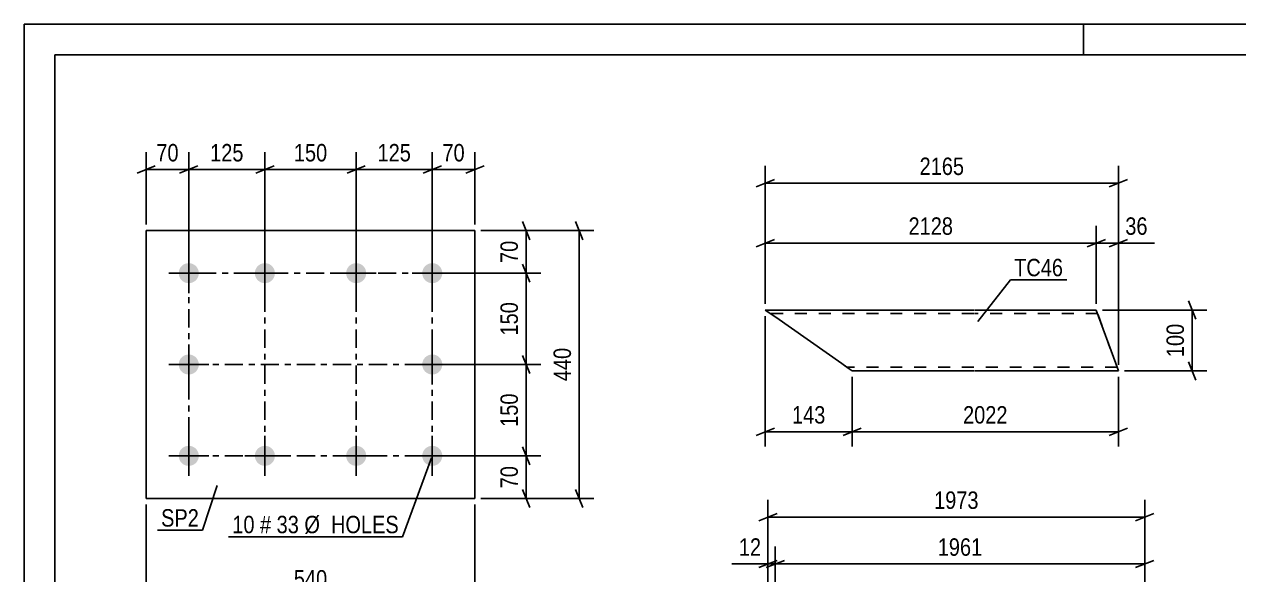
# Model space of a CAD drawing. Header units: millimetres. Extents: x 0 to 594, y 0 to 420.
# Drawn here: x 0 to 199.5, y 329.6 to 420 of the extents above; entities that cross this region are included whole.
import ezdxf

# ---------------------------------------------------------------- set-up
doc = ezdxf.new("R2010")
doc.units = ezdxf.units.MM
doc.linetypes.add('DXK_LINE_DOT2', pattern=[3.9198, 1.9599, -1.9599])
doc.linetypes.add('DXK_LINE_DOT3', pattern=[5.9187, 2.979, -0.9799, 0.9799, -0.9799])
doc.styles.add('Arial Narrow', font='ARIALN.TTF', dxfattribs={"height": 0.2})

# ---------------------------------------------------------------- blocks, each defined once
blk = doc.blocks.new('Unknown-389636845-1131 - 31973')
at = {"color": 5, "linetype": 'Continuous'}
for p, q in [((594, 420), (0, 420)), ((0, 420), (0, 0)), ((174, 415), (174, 420)), ((589, 415), (5, 415)), ((5, 415), (5, 5))]:
    blk.add_line(p, q, dxfattribs=at)
blk = doc.blocks.new('Part-389636845-4816 - 4814')
at = {"color": 2, "linetype": 'Continuous'}
for p, q in [((121.71, 373.08), (121.71, 373.08)), ((155.99, 373.08), (121.71, 373.08)), ((121.71, 373.08), (123.43, 371.88)), ((176.09, 373.08), (156.09, 373.08)), ((176.09, 373.08), (179.3, 364.28)), ((134.28, 364.28), (123.43, 371.88)), ((135.49, 363.43), (134.28, 364.28)), ((135.99, 363.08), (135.49, 363.43)), ((135.99, 363.08), (135.99, 363.08)), ((155.99, 363.08), (135.99, 363.08)), ((179.73, 363.08), (156.09, 363.08)), ((179.73, 363.08), (179.3, 364.28))]:
    blk.add_line(p, q, dxfattribs=at)
at = {"color": 7, "linetype": 'DXK_LINE_DOT2'}
for p, q in [((121.71, 373.08), (121.71, 373.08)), ((179.73, 363.08), (176.09, 373.08)), ((122.57, 372.48), (122.57, 372.48)), ((155.99, 372.48), (122.57, 372.48)), ((123.43, 371.88), (123.43, 371.88)), ((123.43, 371.88), (123.43, 371.88)), ((176.31, 372.48), (156.09, 372.48)), ((134.93, 363.82), (134.28, 364.28)), ((135.14, 363.68), (135.14, 363.68)), ((155.99, 363.68), (135.14, 363.68)), ((135.49, 363.43), (135.14, 363.68)), ((135.99, 363.08), (135.99, 363.08)), ((179.51, 363.68), (156.09, 363.68)), ((179.5, 363.73), (179.38, 364.05)), ((179.51, 363.68), (179.5, 363.73))]:
    blk.add_line(p, q, dxfattribs=at)
blk = doc.blocks.new('Part-389636845-5738 - 5732')
at = {"color": 2, "linetype": 'Continuous'}
for p, q in [((20.02, 342.13), (20.02, 386.13)), ((20.02, 386.13), (74.02, 386.13)), ((74.02, 386.13), (74.02, 342.13)), ((74.02, 342.13), (20.02, 342.13))]:
    blk.add_line(p, q, dxfattribs=at)
blk = doc.blocks.new('Bolt-389636845-5771 - 5732')
at = {"linetype": 'Continuous'}
for points in [[(27.02, 380.78, -1), (27.02, 377.48, -1)], [(39.52, 380.78, -1), (39.52, 377.48, -1)], [(54.52, 380.78, -1), (54.52, 377.48, -1)], [(67.02, 380.78, -1), (67.02, 377.48, -1)], [(27.02, 365.78, -1), (27.02, 362.48, -1)], [(67.02, 365.78, -1), (67.02, 362.48, -1)], [(27.02, 350.78, -1), (27.02, 347.48, -1)], [(39.52, 350.78, -1), (39.52, 347.48, -1)], [(54.52, 350.78, -1), (54.52, 347.48, -1)], [(67.02, 350.78, -1), (67.02, 347.48, -1)]]:
    blk.add_hatch(color=1, dxfattribs=at).paths.add_polyline_path(points)
at = {"color": 1, "linetype": 'Continuous'}
for p, q in [((27.02, 375.83), (27.02, 382.43)), ((39.52, 375.83), (39.52, 382.43)), ((54.52, 375.83), (54.52, 382.43)), ((67.02, 375.83), (67.02, 382.43)), ((23.72, 379.13), (30.32, 379.13)), ((36.22, 379.13), (42.82, 379.13)), ((51.22, 379.13), (57.82, 379.13)), ((63.72, 379.13), (70.32, 379.13)), ((27.02, 360.83), (27.02, 367.43)), ((67.02, 360.83), (67.02, 367.43)), ((23.72, 364.13), (30.32, 364.13)), ((63.72, 364.13), (70.32, 364.13)), ((27.02, 345.83), (27.02, 352.43)), ((39.52, 345.83), (39.52, 352.43)), ((54.52, 345.83), (54.52, 352.43)), ((67.02, 345.83), (67.02, 352.43)), ((23.72, 349.13), (30.32, 349.13)), ((36.22, 349.13), (42.82, 349.13)), ((51.22, 349.13), (57.82, 349.13)), ((63.72, 349.13), (70.32, 349.13))]:
    blk.add_line(p, q, dxfattribs=at)
blk = doc.blocks.new('Rectangle-389636845-5867 - 5732')
at = {"color": 1, "linetype": 'DXK_LINE_DOT3'}
blk.add_lwpolyline([(27.02, 349.13), (67.02, 349.13), (67.02, 379.13), (27.02, 379.13), (27.02, 349.13)], close=True, dxfattribs=at)
blk = doc.blocks.new('Line-389636845-5860 - 5732')
at = {"color": 1, "linetype": 'DXK_LINE_DOT3'}
blk.add_line((39.52, 349.13), (39.52, 379.13), dxfattribs=at)
blk = doc.blocks.new('Line-389636845-5853 - 5732')
at = {"color": 1, "linetype": 'DXK_LINE_DOT3'}
blk.add_line((54.52, 349.13), (54.52, 379.13), dxfattribs=at)
blk = doc.blocks.new('Line-389636845-5846 - 5732')
at = {"color": 1, "linetype": 'DXK_LINE_DOT3'}
blk.add_line((27.02, 364.13), (67.02, 364.13), dxfattribs=at)
blk = doc.blocks.new('StraightDimension-389636845-4838 - 4814')
at = {"color": 7, "linetype": 'Continuous'}
for p, q in [((177.09, 373.08), (194.24, 373.08)), ((191.24, 374.58), (192.44, 371.58)), ((191.84, 363.08), (191.84, 373.08)), ((180.73, 363.08), (194.24, 363.08)), ((192.44, 361.58), (191.24, 364.58))]:
    blk.add_line(p, q, dxfattribs=at)
at = {"color": 0}
blk.add_wipeout([(191.09, 371.43), (186.89, 371.43), (186.89, 364.74), (191.09, 364.74)], dxfattribs=at)
at = {"color": 3, "style": 'Arial Narrow'}
blk.add_text('100', height=2.863, rotation=90.0002, dxfattribs=at).set_placement((190.49, 365.34))
blk = doc.blocks.new('StraightDimension-389636845-17733 - 4814')
at = {"color": 7, "linetype": 'Continuous'}
for p, q in [((121.71, 374.08), (121.71, 396.75)), ((179.73, 364.08), (179.73, 396.75)), ((123.21, 394.5), (120.21, 393.3)), ((121.71, 393.9), (179.73, 393.9)), ((178.23, 393.3), (181.23, 394.5))]:
    blk.add_line(p, q, dxfattribs=at)
at = {"color": 0}
blk.add_wipeout([(154.98, 394.65), (154.98, 398.85), (146.47, 398.85), (146.47, 394.65)], dxfattribs=at)
at = {"color": 3, "style": 'Arial Narrow'}
blk.add_text('2165', height=2.863, dxfattribs=at).set_placement((147.07, 395.25))
blk = doc.blocks.new('StraightDimension-389636845-17646 - 4814')
at = {"color": 7, "linetype": 'Continuous'}
for p, q in [((121.71, 374.08), (121.71, 386.93)), ((176.09, 374.08), (176.09, 386.93)), ((123.21, 384.68), (120.21, 383.48)), ((121.71, 384.08), (176.09, 384.08)), ((174.59, 383.48), (177.59, 384.68))]:
    blk.add_line(p, q, dxfattribs=at)
at = {"color": 0}
blk.add_wipeout([(153.16, 384.83), (153.16, 389.03), (144.65, 389.03), (144.65, 384.83)], dxfattribs=at)
at = {"color": 3, "style": 'Arial Narrow'}
blk.add_text('2128', height=2.863, dxfattribs=at).set_placement((145.25, 385.43))
blk = doc.blocks.new('StraightDimension-389636845-17645 - 4814')
at = {"color": 7, "linetype": 'Continuous'}
for p, q in [((176.09, 374.08), (176.09, 386.93)), ((179.73, 364.08), (179.73, 386.93)), ((174.59, 383.48), (177.59, 384.68)), ((176.09, 384.08), (179.73, 384.08)), ((181.23, 384.68), (178.23, 383.48))]:
    blk.add_line(p, q, dxfattribs=at)
at = {"color": 0}
blk.add_wipeout([(185.11, 384.83), (185.11, 389.03), (180.26, 389.03), (180.26, 384.83)], dxfattribs=at)
at = {"color": 7, "linetype": 'Continuous'}
blk.add_line((179.73, 384.08), (185.64, 384.08), dxfattribs=at)
blk.add_line((179.73, 384.08), (185.64, 384.08), dxfattribs=at)
at = {"color": 3, "style": 'Arial Narrow'}
blk.add_text('36', height=2.863, dxfattribs=at).set_placement((180.86, 385.43))
blk = doc.blocks.new('StraightDimension-389636845-17689 - 4814')
at = {"color": 7, "linetype": 'Continuous'}
for p, q in [((135.99, 362.08), (135.99, 350.68)), ((179.73, 362.08), (179.73, 350.68)), ((137.49, 353.68), (134.49, 352.48)), ((178.23, 352.48), (181.23, 353.68)), ((135.99, 353.08), (179.73, 353.08))]:
    blk.add_line(p, q, dxfattribs=at)
at = {"color": 0}
blk.add_wipeout([(162.12, 353.83), (162.12, 358.03), (153.61, 358.03), (153.61, 353.83)], dxfattribs=at)
at = {"color": 3, "style": 'Arial Narrow'}
blk.add_text('2022', height=2.863, dxfattribs=at).set_placement((154.21, 354.43))
blk = doc.blocks.new('StraightDimension-389636845-17690 - 4814')
at = {"color": 7, "linetype": 'Continuous'}
for p, q in [((121.71, 372.08), (121.71, 350.68)), ((135.99, 362.08), (135.99, 350.68)), ((123.21, 353.68), (120.21, 352.48)), ((134.49, 352.48), (137.49, 353.68)), ((121.71, 353.08), (135.99, 353.08))]:
    blk.add_line(p, q, dxfattribs=at)
at = {"color": 0}
blk.add_wipeout([(132.19, 353.83), (132.19, 358.03), (125.51, 358.03), (125.51, 353.83)], dxfattribs=at)
at = {"color": 3, "style": 'Arial Narrow'}
blk.add_text('143', height=2.863, dxfattribs=at).set_placement((126.11, 354.43))
blk = doc.blocks.new('StraightDimension-389636845-2774 - 2629')
at = {"color": 7, "linetype": 'Continuous'}
for p, q in [((123.36, 322.07), (123.36, 334.22)), ((184.06, 322.07), (184.06, 334.22)), ((124.86, 331.97), (121.86, 330.77)), ((123.36, 331.37), (184.06, 331.37)), ((182.56, 330.77), (185.56, 331.97))]:
    blk.add_line(p, q, dxfattribs=at)
at = {"color": 0}
blk.add_wipeout([(157.97, 332.12), (157.97, 336.32), (149.45, 336.32), (149.45, 332.12)], dxfattribs=at)
at = {"color": 3, "style": 'Arial Narrow'}
blk.add_text('1961', height=2.863, dxfattribs=at).set_placement((150.05, 332.72))
blk = doc.blocks.new('StraightDimension-389636845-2775 - 2629')
at = {"color": 7, "linetype": 'Continuous'}
for p, q in [((122.16, 320.94), (122.16, 334.22)), ((123.36, 322.07), (123.36, 334.22)), ((120.66, 330.77), (123.66, 331.97)), ((124.86, 331.97), (121.86, 330.77)), ((122.16, 331.37), (123.36, 331.37))]:
    blk.add_line(p, q, dxfattribs=at)
at = {"color": 0}
blk.add_wipeout([(121.64, 332.12), (121.64, 336.32), (116.78, 336.32), (116.78, 332.12)], dxfattribs=at)
at = {"color": 7, "linetype": 'Continuous'}
blk.add_line((122.16, 331.37), (116.25, 331.37), dxfattribs=at)
blk.add_line((122.16, 331.37), (116.25, 331.37), dxfattribs=at)
at = {"color": 3, "style": 'Arial Narrow'}
blk.add_text('12', height=2.863, dxfattribs=at).set_placement((117.38, 332.72))
blk = doc.blocks.new('StraightDimension-389636845-2811 - 2629')
at = {"color": 7, "linetype": 'Continuous'}
for p, q in [((122.16, 320.94), (122.16, 341.92)), ((184.06, 322.07), (184.06, 341.92)), ((123.66, 339.67), (120.66, 338.47)), ((182.56, 338.47), (185.56, 339.67)), ((122.16, 339.07), (184.06, 339.07))]:
    blk.add_line(p, q, dxfattribs=at)
at = {"color": 0}
blk.add_wipeout([(157.36, 339.82), (157.36, 344.02), (148.85, 344.02), (148.85, 339.82)], dxfattribs=at)
at = {"color": 3, "style": 'Arial Narrow'}
blk.add_text('1973', height=2.863, dxfattribs=at).set_placement((149.45, 340.42))
blk = doc.blocks.new('StraightDimension-389636845-24172 - 5732')
at = {"color": 7, "linetype": 'Continuous'}
for p, q in [((39.52, 380.13), (39.52, 398.98)), ((54.52, 380.13), (54.52, 398.98)), ((41.02, 396.73), (38.02, 395.53)), ((39.52, 396.13), (54.52, 396.13)), ((53.02, 395.53), (56.02, 396.73))]:
    blk.add_line(p, q, dxfattribs=at)
at = {"color": 0}
blk.add_wipeout([(50.36, 396.88), (50.36, 401.08), (43.68, 401.08), (43.68, 396.88)], dxfattribs=at)
at = {"color": 3, "style": 'Arial Narrow'}
blk.add_text('150', height=2.863, dxfattribs=at).set_placement((44.28, 397.48))
blk = doc.blocks.new('StraightDimension-389636845-5798 - 5732')
at = {"color": 7, "linetype": 'Continuous'}
for p, q in [((91.75, 384.63), (90.55, 387.63)), ((75.02, 386.13), (93.55, 386.13)), ((91.15, 342.13), (91.15, 386.13)), ((90.55, 343.63), (91.75, 340.63)), ((75.02, 342.13), (93.55, 342.13))]:
    blk.add_line(p, q, dxfattribs=at)
at = {"color": 0}
blk.add_wipeout([(90.4, 367.47), (86.2, 367.47), (86.2, 360.79), (90.4, 360.79)], dxfattribs=at)
at = {"color": 3, "style": 'Arial Narrow'}
blk.add_text('440', height=2.863, rotation=90.0002, dxfattribs=at).set_placement((89.8, 361.39))
blk = doc.blocks.new('StraightDimension-389636845-5777 - 5732')
at = {"color": 7, "linetype": 'Continuous'}
for p, q in [((81.83, 387.63), (83.03, 384.63)), ((75.02, 386.13), (84.83, 386.13)), ((82.43, 379.13), (82.43, 386.13)), ((68.02, 379.13), (84.83, 379.13)), ((83.03, 377.63), (81.83, 380.63))]:
    blk.add_line(p, q, dxfattribs=at)
at = {"color": 0}
blk.add_wipeout([(81.68, 385.06), (77.48, 385.06), (77.48, 380.2), (81.68, 380.2)], dxfattribs=at)
at = {"color": 3, "style": 'Arial Narrow'}
blk.add_text('70', height=2.863, rotation=90.0002, dxfattribs=at).set_placement((81.08, 380.8))
blk = doc.blocks.new('StraightDimension-389636845-5787 - 5732')
at = {"color": 7, "linetype": 'Continuous'}
for p, q in [((68.02, 349.13), (84.83, 349.13)), ((81.83, 350.63), (83.03, 347.63)), ((82.43, 342.13), (82.43, 349.13)), ((83.03, 340.63), (81.83, 343.63)), ((75.02, 342.13), (84.83, 342.13))]:
    blk.add_line(p, q, dxfattribs=at)
at = {"color": 0}
blk.add_wipeout([(81.68, 348.06), (77.48, 348.06), (77.48, 343.2), (81.68, 343.2)], dxfattribs=at)
at = {"color": 3, "style": 'Arial Narrow'}
blk.add_text('70', height=2.863, rotation=90.0002, dxfattribs=at).set_placement((81.08, 343.8))
blk = doc.blocks.new('StraightDimension-389636845-5809 - 5732')
at = {"color": 7, "linetype": 'Continuous'}
for p, q in [((67.02, 380.13), (67.02, 398.98)), ((74.02, 387.13), (74.02, 398.98)), ((65.52, 395.53), (68.52, 396.73)), ((67.02, 396.13), (74.02, 396.13)), ((75.52, 396.73), (72.52, 395.53))]:
    blk.add_line(p, q, dxfattribs=at)
at = {"color": 0}
blk.add_wipeout([(72.95, 396.88), (72.95, 401.08), (68.09, 401.08), (68.09, 396.88)], dxfattribs=at)
at = {"color": 3, "style": 'Arial Narrow'}
blk.add_text('70', height=2.863, dxfattribs=at).set_placement((68.69, 397.48))
blk = doc.blocks.new('StraightDimension-389636845-5825 - 5732')
at = {"color": 7, "linetype": 'Continuous'}
for p, q in [((20.02, 387.13), (20.02, 398.98)), ((27.02, 380.13), (27.02, 398.98)), ((18.52, 395.53), (21.52, 396.73)), ((20.02, 396.13), (27.02, 396.13)), ((28.52, 396.73), (25.52, 395.53))]:
    blk.add_line(p, q, dxfattribs=at)
at = {"color": 0}
blk.add_wipeout([(25.95, 396.88), (25.95, 401.08), (21.09, 401.08), (21.09, 396.88)], dxfattribs=at)
at = {"color": 3, "style": 'Arial Narrow'}
blk.add_text('70', height=2.863, dxfattribs=at).set_placement((21.69, 397.48))
blk = doc.blocks.new('StraightDimension-389636845-5836 - 5732')
at = {"color": 7, "linetype": 'Continuous'}
for p, q in [((20.02, 341.13), (20.02, 323.75)), ((74.02, 341.13), (74.02, 323.75)), ((21.52, 326.75), (18.52, 325.55)), ((20.02, 326.15), (74.02, 326.15)), ((72.52, 325.55), (75.52, 326.75))]:
    blk.add_line(p, q, dxfattribs=at)
at = {"color": 0}
blk.add_wipeout([(50.36, 326.9), (50.36, 331.1), (43.68, 331.1), (43.68, 326.9)], dxfattribs=at)
at = {"color": 3, "style": 'Arial Narrow'}
blk.add_text('540', height=2.863, dxfattribs=at).set_placement((44.28, 327.5))
blk = doc.blocks.new('StraightDimension-389636845-24166 - 5732')
at = {"color": 7, "linetype": 'Continuous'}
for p, q in [((83.03, 362.63), (81.83, 365.63)), ((68.02, 364.13), (84.83, 364.13)), ((82.43, 349.13), (82.43, 364.13)), ((68.02, 349.13), (84.83, 349.13)), ((81.83, 350.63), (83.03, 347.63))]:
    blk.add_line(p, q, dxfattribs=at)
at = {"color": 0}
blk.add_wipeout([(81.68, 359.97), (77.48, 359.97), (77.48, 353.29), (81.68, 353.29)], dxfattribs=at)
at = {"color": 3, "style": 'Arial Narrow'}
blk.add_text('150', height=2.863, rotation=90.0002, dxfattribs=at).set_placement((81.08, 353.89))
blk = doc.blocks.new('StraightDimension-389636845-24168 - 5732')
at = {"color": 7, "linetype": 'Continuous'}
for p, q in [((68.02, 379.13), (84.83, 379.13)), ((83.03, 377.63), (81.83, 380.63)), ((82.43, 364.13), (82.43, 379.13)), ((81.83, 365.63), (83.03, 362.63)), ((68.02, 364.13), (84.83, 364.13))]:
    blk.add_line(p, q, dxfattribs=at)
at = {"color": 0}
blk.add_wipeout([(81.68, 374.97), (77.48, 374.97), (77.48, 368.29), (81.68, 368.29)], dxfattribs=at)
at = {"color": 3, "style": 'Arial Narrow'}
blk.add_text('150', height=2.863, rotation=90.0002, dxfattribs=at).set_placement((81.08, 368.89))
blk = doc.blocks.new('StraightDimension-389636845-24170 - 5732')
at = {"color": 7, "linetype": 'Continuous'}
for p, q in [((27.02, 380.13), (27.02, 398.98)), ((39.52, 380.13), (39.52, 398.98)), ((25.52, 395.53), (28.52, 396.73)), ((27.02, 396.13), (39.52, 396.13)), ((41.02, 396.73), (38.02, 395.53))]:
    blk.add_line(p, q, dxfattribs=at)
at = {"color": 0}
blk.add_wipeout([(36.61, 396.88), (36.61, 401.08), (29.93, 401.08), (29.93, 396.88)], dxfattribs=at)
at = {"color": 3, "style": 'Arial Narrow'}
blk.add_text('125', height=2.863, dxfattribs=at).set_placement((30.53, 397.48))
blk = doc.blocks.new('StraightDimension-389636845-24174 - 5732')
at = {"color": 7, "linetype": 'Continuous'}
for p, q in [((54.52, 380.13), (54.52, 398.98)), ((67.02, 380.13), (67.02, 398.98)), ((53.02, 395.53), (56.02, 396.73)), ((54.52, 396.13), (67.02, 396.13)), ((68.52, 396.73), (65.52, 395.53))]:
    blk.add_line(p, q, dxfattribs=at)
at = {"color": 0}
blk.add_wipeout([(64.11, 396.88), (64.11, 401.08), (57.43, 401.08), (57.43, 396.88)], dxfattribs=at)
at = {"color": 3, "style": 'Arial Narrow'}
blk.add_text('125', height=2.863, dxfattribs=at).set_placement((58.03, 397.48))
blk = doc.blocks.new('Mark-389636845-13874 - 4814')
at = {"color": 0}
blk.add_wipeout([(170.64, 378.62), (170.64, 381.62), (162.6, 381.62), (162.6, 378.62)], dxfattribs=at)
blk.add_wipeout([(170.64, 378.62), (170.64, 381.62), (162.6, 381.62), (162.6, 378.62)], dxfattribs=at)
at = {"color": 30, "linetype": 'Continuous'}
for p, q in [((156.63, 371.21), (162, 378.02)), ((162, 378.02), (171.24, 378.02))]:
    blk.add_line(p, q, dxfattribs=at)
at = {"color": 3, "style": 'Arial Narrow'}
blk.add_text('TC46', height=2.863, dxfattribs=at).set_placement((162.6, 378.62))
blk = doc.blocks.new('Mark-389636845-5734 - 5732')
at = {"color": 0}
blk.add_wipeout([(28.69, 337.51), (28.69, 340.51), (22.47, 340.51), (22.47, 337.51)], dxfattribs=at)
blk.add_wipeout([(28.69, 337.51), (28.69, 340.51), (22.47, 340.51), (22.47, 337.51)], dxfattribs=at)
at = {"color": 30, "linetype": 'Continuous'}
for p in [(31.68, 344.25), (21.87, 336.91)]:
    blk.add_line(p, (29.29, 336.91), dxfattribs=at)
at = {"color": 3, "style": 'Arial Narrow'}
blk.add_text('SP2', height=2.863, dxfattribs=at).set_placement((22.47, 337.51))
blk = doc.blocks.new('Mark-389636845-5767 - 5732')
at = {"color": 0}
blk.add_wipeout([(37.82, 336.42), (37.82, 339.42), (34.17, 339.42), (34.17, 336.42)], dxfattribs=at)
blk.add_wipeout([(37.82, 336.42), (37.82, 339.42), (34.17, 339.42), (34.17, 336.42)], dxfattribs=at)
at = {"color": 3, "style": 'Arial Narrow'}
blk.add_text('10', height=2.863, dxfattribs=at).set_placement((34.17, 336.42))
at = {"color": 0}
blk.add_wipeout([(40.55, 336.42), (40.55, 339.42), (38.72, 339.42), (38.72, 336.42)], dxfattribs=at)
blk.add_wipeout([(40.55, 336.42), (40.55, 339.42), (38.72, 339.42), (38.72, 336.42)], dxfattribs=at)
blk.add_wipeout([(45.11, 336.42), (45.11, 339.42), (41.45, 339.42), (41.45, 336.42)], dxfattribs=at)
blk.add_wipeout([(45.11, 336.42), (45.11, 339.42), (41.45, 339.42), (41.45, 336.42)], dxfattribs=at)
at = {"color": 3, "style": 'Arial Narrow'}
for s, height, p in [('#', 2.86, (38.72, 336.42)), ('33', 2.863, (41.45, 336.42))]:
    blk.add_text(s, height=height, dxfattribs=at).set_placement(p)
at = {"color": 0}
blk.add_wipeout([(61.54, 336.42), (61.54, 339.42), (46.01, 339.42), (46.01, 336.42)], dxfattribs=at)
blk.add_wipeout([(61.54, 336.42), (61.54, 339.42), (46.01, 339.42), (46.01, 336.42)], dxfattribs=at)
at = {"color": 7, "linetype": 'Continuous'}
for p in [(66.91, 348.79), (33.57, 335.82)]:
    blk.add_line(p, (62.14, 335.82), dxfattribs=at)
at = {"color": 3, "style": 'Arial Narrow'}
blk.add_text('Ø  HOLES', height=2.863, dxfattribs=at).set_placement((46.01, 336.42))

msp = doc.modelspace()

# ---------------------------------------------------------------- block references
for name in ['Unknown-389636845-1131 - 31973', 'Part-389636845-5738 - 5732', 'Bolt-389636845-5771 - 5732', 'Rectangle-389636845-5867 - 5732', 'Line-389636845-5860 - 5732', 'Line-389636845-5853 - 5732', 'Part-389636845-4816 - 4814', 'Line-389636845-5846 - 5732']:
    msp.add_blockref(name, (0, 0))

# ---------------------------------------------------------------- next in the draw order: block references
for name in ['StraightDimension-389636845-5825 - 5732', 'StraightDimension-389636845-24172 - 5732', 'StraightDimension-389636845-5798 - 5732', 'StraightDimension-389636845-4838 - 4814', 'StraightDimension-389636845-2774 - 2629']:
    msp.add_blockref(name, (0, 0))

# ---------------------------------------------------------------- next in the draw order: block references
for name in ['StraightDimension-389636845-24170 - 5732', 'StraightDimension-389636845-17733 - 4814', 'StraightDimension-389636845-5777 - 5732', 'StraightDimension-389636845-17689 - 4814', 'StraightDimension-389636845-5787 - 5732', 'StraightDimension-389636845-2775 - 2629']:
    msp.add_blockref(name, (0, 0))

# ---------------------------------------------------------------- next in the draw order: block references
for name in ['StraightDimension-389636845-5809 - 5732', 'StraightDimension-389636845-17646 - 4814', 'StraightDimension-389636845-17690 - 4814', 'StraightDimension-389636845-24166 - 5732', 'StraightDimension-389636845-2811 - 2629', 'StraightDimension-389636845-5836 - 5732']:
    msp.add_blockref(name, (0, 0))

# ---------------------------------------------------------------- next in the draw order: block references
for name in ['StraightDimension-389636845-17645 - 4814', 'Mark-389636845-13874 - 4814', 'StraightDimension-389636845-24168 - 5732', 'Mark-389636845-5767 - 5732', 'Mark-389636845-5734 - 5732']:
    msp.add_blockref(name, (0, 0))

# ---------------------------------------------------------------- next in the draw order: block references
msp.add_blockref('StraightDimension-389636845-24174 - 5732', (0, 0))

doc.saveas('drawing.dxf')
